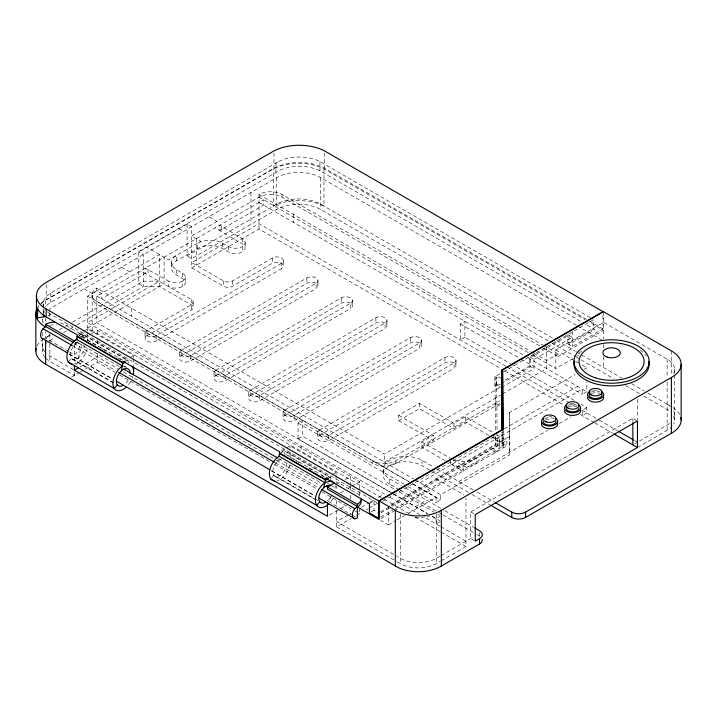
<?xml version="1.0" encoding="UTF-8"?>
<svg xmlns="http://www.w3.org/2000/svg" width="717" height="717" viewBox="0 0 717 717"><rect width="100%" height="100%" fill="white"/><g stroke="black" fill="none" stroke-linecap="round" stroke-linejoin="round"><path stroke-width="0.54" stroke-dasharray="3.58 2.69" d="M441.098 560.864L465.987 546.515L465.987 498.252M128.28 363.196L127.859 358.796L125.099 360.391M330.734 480.085L330.313 475.685L326.638 477.809M45.798 358.24A25.453 14.698 0 0 0 49.849 361.287L74.371 375.466L75.115 372.24M76.853 364.702L81.586 344.241M83.073 337.779L83.575 335.619L64.019 324.326A13.014 7.511 0 0 0 58.185 322.381M75.85 342.305L75.357 344.268L117.74 368.628M277.811 461.156L278.304 459.194M68.276 361.986L71.27 358.267L114.406 383.174M271.931 477.388L273.724 475.156L318.778 501.165M639.367 441.107L667.142 425.038A25.445 14.69 0 0 0 670.494 422.654M637.458 447.525L667.142 430.352A25.445 14.69 0 0 0 671.193 427.314M44.051 307.566A26.027 15.03 0 0 1 50.79 293.047L278.555 161.549M40.896 303.56A31.996 18.472 0 0 1 46.184 299.688L273.948 168.19A37.687 21.761 0 0 1 324.568 168.19L588.397 320.517M41.075 303.587A31.996 18.472 0 0 1 45.61 300.423L273.374 168.925A37.687 21.761 0 0 1 323.994 168.925L585.144 319.701M46.65 305.46A26.027 15.03 0 0 1 50.79 302.35L275.928 172.358A31.189 18.006 0 0 1 319.961 170.852L581.164 321.655M146.931 330.403A6.507 3.755 0 0 0 146.931 335.717L191.26 310.129A6.507 3.755 0 0 0 191.26 304.815L159.497 286.477L143.409 286.477L138.802 283.815L138.802 251.936L187.092 224.054L191.699 226.706L191.699 267.88L223.462 286.217A6.507 3.755 0 0 0 232.667 286.217L272.352 263.3A6.507 3.755 0 0 1 281.557 263.3L281.557 268.615L156.136 341.032A6.507 3.755 0 0 1 146.931 341.032A6.507 3.755 0 0 1 146.931 335.717L146.931 330.403L191.26 304.815A6.507 3.755 0 0 0 191.26 299.5L140.64 270.793M576.378 325.285L320.696 177.646A31.136 17.979 0 0 0 276.663 177.646L49.849 308.624L49.849 311.949M48.03 315.892L50.79 314.306L378.63 503.576M381.426 497.679L87.599 327.983L87.599 296.103L159.497 254.598L159.497 286.477M539.677 345.917L282.005 197.148A16.267 9.393 0 0 0 258.998 197.148L191.699 236.001L200.903 241.315L168.692 259.913L146.842 247.293M87.599 296.103L408.95 481.716M392.199 493.215L96.804 322.668L96.804 296.103L263.596 199.801L263.596 205.116L219.76 230.426L215.154 227.773M499.668 387.61L384.384 454.166L96.804 288.135L96.804 290.788L101.402 293.45L101.402 298.765L145.237 273.455L145.237 268.14L168.692 281.163L168.692 286.477A9.76 5.637 0 0 0 182.503 286.477A9.76 5.637 0 0 0 182.503 278.501L176.749 275.185A17.898 10.334 0 0 1 176.749 260.576L197.453 248.62A17.898 10.334 0 0 1 222.763 248.62L228.517 251.936A9.76 5.637 0 0 0 242.319 251.936L242.319 246.63A9.76 5.637 0 0 0 242.319 238.653L219.76 225.111L220.056 230.847L242.319 243.968A9.76 5.637 0 0 1 242.319 251.936M50.414 334.839L45.61 337.617A31.996 18.472 0 0 0 43.414 338.962M59.063 329.847L64.315 326.835M65.283 326.28L69.137 324.048M72.507 322.085L143.409 281.163L159.497 281.163L87.599 322.668L384.33 494.049L376.739 498.432M187.092 224.054L187.092 255.924L276.663 204.211A31.136 17.979 0 0 1 320.696 204.211L553.228 338.46M49.849 340.503L54.671 337.716M63.347 332.706L69.137 329.363M70.105 328.807L75.894 325.464M76.853 324.909L143.409 286.477L143.409 254.598L138.802 251.936M548.111 340.844L320.696 209.525A31.136 17.979 0 0 0 276.663 209.525L191.699 258.586L187.092 255.924M87.599 327.983L164.094 283.815L164.094 257.251M191.699 267.88L258.998 229.028L501.129 368.816M78.162 334.355L81.846 332.231L82.267 336.632M83.764 331.129L87.599 328.915L133.613 355.48L133.613 357.604M79.085 335.153L81.846 333.557L127.859 360.131L126.022 361.189M79.067 335.655L81.792 334.077L127.805 360.642M80.815 337.214L83.575 335.619L83.575 338.281M92.197 330.636L92.197 298.765M74.371 343.586L78.207 341.373M83.952 338.057L90.934 334.023M91.624 333.629L97.378 330.304L359.647 481.734L359.647 490.589M80.125 366.835L97.378 356.869M505.79 366.199L258.998 223.713L191.699 262.565L223.462 280.903A6.507 3.755 0 0 0 232.667 280.903L272.352 257.995A6.507 3.755 0 0 1 281.557 257.995A6.507 3.755 0 0 1 281.557 263.3A6.507 3.755 0 0 1 281.557 268.615M71.61 377.061L79.166 372.706M80.125 372.15L97.378 362.184L114.792 372.24M146.931 335.717A6.507 3.755 0 0 0 156.136 335.717L281.557 263.3M129.777 357.693L133.613 355.48M181.446 350.326L306.867 277.918A6.507 3.755 0 0 1 316.063 277.918A6.507 3.755 0 0 1 316.063 283.233L316.063 288.539L190.641 360.956A6.507 3.755 0 0 1 181.446 360.956A6.507 3.755 0 0 1 181.446 355.641L181.446 350.326A6.507 3.755 0 0 0 181.446 355.641A6.507 3.755 0 0 0 190.641 355.641L316.063 283.233A6.507 3.755 0 0 1 316.063 288.539M181.446 355.641L306.867 283.233A6.507 3.755 0 0 1 316.063 283.233M215.951 370.25L341.373 297.842A6.507 3.755 0 0 1 350.577 297.842A6.507 3.755 0 0 1 350.577 303.157L350.577 308.462L225.156 380.879A6.507 3.755 0 0 1 215.951 380.879A6.507 3.755 0 0 1 215.951 375.565L215.951 370.25A6.507 3.755 0 0 0 215.951 375.565A6.507 3.755 0 0 0 225.156 375.565L350.577 303.157A6.507 3.755 0 0 1 350.577 308.462M215.951 375.565L341.373 303.157A6.507 3.755 0 0 1 350.577 303.157M250.466 390.173L375.887 317.765A6.507 3.755 0 0 1 385.083 317.765A6.507 3.755 0 0 1 385.083 323.08L385.083 328.386L259.662 400.803A6.507 3.755 0 0 1 250.466 400.803A6.507 3.755 0 0 1 250.466 395.488L250.466 390.173A6.507 3.755 0 0 0 250.466 395.488A6.507 3.755 0 0 0 259.662 395.488L385.083 323.08A6.507 3.755 0 0 1 385.083 328.386M250.466 395.488L375.887 323.08A6.507 3.755 0 0 1 385.083 323.08M284.972 410.097L410.393 337.689A6.507 3.755 0 0 1 419.597 337.689A6.507 3.755 0 0 1 419.597 343.004L419.597 348.31L294.176 420.727A6.507 3.755 0 0 1 284.972 420.727A6.507 3.755 0 0 1 284.972 415.412L284.972 410.097A6.507 3.755 0 0 0 284.972 415.412A6.507 3.755 0 0 0 294.176 415.412L419.597 343.004A6.507 3.755 0 0 1 419.597 348.31M284.972 415.412L410.393 343.004A6.507 3.755 0 0 1 419.597 343.004M464.903 337.277L460.305 339.939L460.305 323.994L464.903 321.341L464.903 337.277L510.387 363.537M389.743 491.88L298.039 438.929L298.039 422.994L302.708 420.296L302.708 436.241L395.381 489.738M298.039 438.929L302.708 436.241M281.539 450.715L284.299 449.12L284.882 454.372M286.217 448.017L290.053 445.804L336.067 472.369L336.067 474.493M319.486 430.021L444.907 357.613A6.507 3.755 0 0 1 454.103 357.613A6.507 3.755 0 0 1 454.103 362.927L454.103 368.242L328.682 440.65A6.507 3.755 0 0 1 319.486 440.65A6.507 3.755 0 0 1 319.486 435.336L319.486 430.021A6.507 3.755 0 0 0 319.486 435.336A6.507 3.755 0 0 0 328.682 435.336L454.103 362.927A6.507 3.755 0 0 1 454.103 368.242M281.539 452.042L284.299 450.446L330.313 477.011L328.476 478.078M279.702 453.592L284.255 450.966L330.268 477.531M319.486 435.336L444.907 362.927A6.507 3.755 0 0 1 454.103 362.927M398.76 415.313L433.274 435.237L433.274 440.552L398.76 420.628L398.76 415.313L419.463 403.366L453.978 423.29L465.476 416.649L493.986 433.104M398.76 420.628L419.463 408.672L453.978 428.596L465.476 421.954L491.136 436.77M499.776 373.862L494.999 376.622L494.999 385.916L500.547 387.234M503.603 371.657L567.864 334.552L572.471 337.214L534.004 359.414L529.406 356.761L529.406 366.055L503.603 380.951M568.823 333.997L593.739 319.612L593.739 328.915L567.864 343.855L567.864 334.552M332.231 474.582L336.067 472.369M572.964 358.581L555.783 368.493L555.783 349.896L603.499 322.345L667.142 359.109A25.445 14.69 0 0 1 673.729 373.297M494.999 385.916L499.776 383.165M500.511 384.07L496.63 386.311L496.63 377.008L497.087 433.453M501.479 383.505L530.553 366.719L530.553 357.425L569.02 335.215L569.02 344.518L594.895 329.578L585.036 323.887M543.549 348.148L558.086 356.537L558.086 353.884L546.578 360.526L532.032 352.128M501.524 387.467L534.004 368.717L534.004 354.44M567.864 343.855L572.471 346.508L602.943 328.915L602.943 313.804M336.64 484.387L341.247 481.734M344.922 479.601L350.452 476.42L350.452 485.275M558.086 356.537L603.517 330.304L589.016 321.933M501.685 394.52L384.384 462.142L384.384 454.166M502.581 393.902L546.578 368.493L546.578 346.714M445.526 460.914L421.766 447.193L421.766 441.878L433.274 435.237M340.476 492.803L344.312 490.589M348.148 488.376L351.025 486.709M351.984 486.162L359.647 481.734M499.821 403.465L395.883 463.469A16.267 9.393 0 0 1 372.876 463.469L372.876 460.807A16.267 9.393 0 0 0 395.883 460.807L499.821 400.803M576.782 356.376L578.691 355.273M421.766 447.193L433.274 440.552M500.063 404.747L495.214 407.552L495.214 398.258M329.354 515.156L339.903 509.07M340.862 508.514L345.657 505.754M415.439 480.067L440.749 494.685L509.679 454.883L509.446 412.517L575.231 374.534M583.934 369.506L586.838 367.83L586.838 371.092M348.148 514.94L336.64 521.582L396.465 556.087M349.107 514.385L351.025 513.273M361.547 507.197L369.147 502.814M370.089 502.267L375.789 498.978M369.425 503.576L374.032 500.923L374.032 510.217L378.63 512.879M504.266 428.793L577.633 386.427M336.64 510.513L336.64 526.896L351.025 518.588M356.77 515.272L362.497 511.965M366.297 509.769L368.197 508.676M369.147 508.129L377.689 503.2M382.493 501.344L495.572 436.061L495.572 445.365L391.195 505.628M420.045 482.729L582.24 389.08L582.24 394.395L586.838 391.742L586.838 381.955M371.272 511.813L374.032 510.217M509.446 412.517L509.679 436.286L388.435 506.292L388.435 524.889L380.763 520.461M380.566 511.759L390.227 506.184M380.745 512.987L391.33 506.874M392.298 506.319L497.204 445.75L497.096 434.565M453.036 459.938L463.182 465.79L506.892 440.552L506.892 445.866L394.7 510.638M380.557 517.074L394.063 509.285M395.031 508.72L502.097 446.906L502.097 431.795M381.139 518.472L393.732 511.203M415.439 506.632L426.633 500.179M458.835 481.582L547.698 430.281M559.287 423.586L570.875 416.9M586.838 407.677L582.24 410.339L582.24 415.645L586.838 412.992L586.838 407.677L581.03 404.325M388.435 524.889L396.053 520.488M397.012 519.933L404.63 515.532M408.448 513.327L436.079 497.374L436.079 502.689L440.749 499.991L440.749 494.685M432.226 516.401L436.079 518.624L439.817 516.473M439.817 521.788L436.079 523.939L424.581 517.298M474.34 540.636L470.657 538.512L470.657 511.947L632.851 418.307L636.535 420.431M440.139 556.105L436.312 558.319A25.445 14.69 0 0 1 400.328 558.319L397.433 556.643M441.098 555.558L470.657 538.512M634.697 443.805L636.535 442.748M397.433 561.958L400.328 563.625A25.445 14.69 0 0 0 436.312 563.625L440.139 561.42M75.679 342.502L76.898 342.376A7.161 4.132 -60 0 1 79.255 347.593A7.161 4.132 -60 0 1 74.371 354.745L69.576 351.984M501.524 378.173L494.999 376.622L495.447 432.019M275.928 172.358L275.928 163.064A31.189 18.006 0 0 1 319.961 161.549L591.803 318.5M589.365 321.073L602.943 328.915M577.355 325.85L601.563 339.822M556.822 340.566L575.473 351.303M576.181 351.742L621.944 378.137M631.641 383.729L644.242 391.007M647.792 393.095L670.422 406.127M551.982 343.084L575.213 356.492M576.181 357.048L580.053 359.289M581.021 359.844L613.922 378.845M625.529 385.549L640.048 393.938M643.92 396.169L667.142 409.577A25.445 14.69 0 0 1 670.494 411.97M555.783 349.896L574.604 360.768M575.545 361.314L578.368 362.936M582.132 365.114L586.838 367.83M258.998 229.028L258.998 194.495A16.267 9.393 0 0 1 282.005 194.495L542.581 344.94M543.549 345.495L558.086 353.884M258.998 194.495L531.064 351.572M258.998 197.148L528.626 352.818M532.507 355.058L555.783 368.493M258.998 202.463L523.311 355.058M527.811 357.658L586.838 391.742M460.305 323.994L520.3 358.634M521.268 359.199L582.24 394.395M529.406 366.055L534.004 368.717M511.355 364.102L574.263 400.418M506.758 366.754L576.432 406.987M581.989 410.196L598.301 419.606M599.251 420.162L617.4 430.639M634.59 440.561L637.458 442.219M504.849 370.967L564.082 405.168M580.349 414.56L593.9 422.385M594.653 422.815L612.291 432.996M208.961 216.74L217.009 221.392M197.453 248.62L197.453 243.305A17.898 10.334 0 0 1 222.763 243.305L228.517 246.63A9.76 5.637 0 0 0 242.319 246.63M179.053 228.696L183.66 231.358M496.756 434.699L506.892 440.552M492.086 437.316L506.892 445.866M176.749 260.576L176.749 255.261A17.898 10.334 0 0 0 176.749 269.87L182.503 273.195A9.76 5.637 0 0 1 182.503 281.163L182.503 286.477M121.549 267.226L129.589 271.86M421.766 441.878L450.276 458.342M450.276 459.4L450.276 463.657L463.182 471.105L463.182 465.79M399.468 489.81L389.824 484.235L389.824 478.92A22.774 13.148 0 0 1 389.824 460.332A22.774 13.148 0 0 1 422.026 460.332L433.651 467.036M437.531 469.276L473.274 489.908M477.119 492.131L494.434 502.133M389.824 484.235A22.774 13.148 0 0 1 389.824 465.638A22.774 13.148 0 0 1 422.026 465.638L431.679 471.212M432.638 471.768L468.335 492.382M472.198 494.605L489.568 504.634M436.079 478.777L464.06 494.936M84.167 288.808L92.197 293.45M96.804 296.103L413.557 478.983M470.657 511.947L474.34 514.071M408.896 481.6L96.804 301.418A16.267 9.393 0 0 1 96.804 288.135M412.75 483.832L440.749 499.991M412.831 483.948L436.079 497.374M372.876 463.469L96.804 304.071A16.267 9.393 0 0 1 96.804 290.788M298.039 422.994L404.227 484.298M408.09 486.529L436.079 502.689M389.824 478.92L401.448 485.633M405.32 487.874L443.948 510.172M444.907 510.728L473.776 527.389M400.436 490.365L438.06 512.09M439.028 512.646L441.914 514.313M442.882 514.869L475.685 533.815M476.653 534.371L479.548 536.038A10.02 5.781 0 0 1 480.363 536.603M399.244 491.97L433.991 512.037M437.854 514.259L439.781 515.38M393.167 493.771L427.628 513.668M432.315 516.374L439.808 520.703M393.606 494.103L427.395 513.614M390.084 497.365L419.795 514.528M439.942 526.17L436.079 523.939L436.079 518.624M440.91 526.726L465.987 541.21M384.33 499.364L409.308 513.784M415.071 517.109L440.05 531.539M441.009 532.095L465.987 546.515M122.912 360.284L84.561 338.146A14.645 8.452 -60 0 0 82.419 337.492M287.983 455.591L326.325 477.728M87.214 340.252L98.722 346.894M99.672 347.449L102.549 349.107M103.508 349.663L109.262 352.988M117.893 357.962L121.729 360.176M290.627 457.697L300.217 463.227M308.848 468.21L314.593 471.535M321.306 475.407L325.142 477.621M78.915 335.592L81.711 337.205M124.023 365.885L126.9 367.543M327.445 483.321L330.313 484.988M331.272 485.534L336.067 488.304L336.067 486.18M123.342 366.172L125.26 367.283M77.947 342.708L119.64 366.772M278.662 458.584L321.324 483.213M123.503 371.962L276.421 460.242M276.753 460.439L319.423 485.068M72.121 345.469L115.688 370.617M275.436 462.85L318.034 487.443M119.631 375.036L270.614 462.205M274.486 464.437L317.066 489.021M321.906 491.817L350.936 508.577M354.807 510.818L357.711 512.494M68.617 351.429L45.61 338.146L45.61 331.451M328.404 501.416L351.563 514.779M352.522 515.344L355.417 517.011M69.217 353.911L111.816 378.504M271.564 470.737L314.154 495.33M69.137 354.153L111.735 378.746M271.483 470.97L315.05 496.119M72.363 359.28L114.541 383.631M274.826 476.169L317.004 500.52M336.64 526.896L396.465 561.402M47.474 311.814L50.79 314.306M502.993 431.517L503.155 448.026L503.155 429.429M501.963 432.548L502.097 446.906M495.492 436.465L495.572 445.365M674.598 369.488L674.598 373.898M674.598 375L674.598 419.965M671.39 350.891L671.39 375.439M667.142 359.109L667.142 377.832M667.142 382.08L667.142 430.352M637.458 399.252L637.458 420.189M632.851 418.307L632.851 421.623M603.517 311.707L603.517 339.06M603.517 344.527L603.517 348.901M603.517 356.564L603.517 367.498M572.471 331.236L572.471 346.508M509.679 436.286L509.679 454.883M499.337 440.552L499.337 445.866M493.986 434.17L493.986 438.419A18.248 10.54 0 0 1 493.986 453.314L493.986 448.008A18.248 10.54 0 0 0 496.89 435.282M479.548 532.848L479.548 536.038M465.476 416.649L465.476 421.954M456.012 360.266L456.012 365.58M453.978 423.29L453.978 428.596M444.907 357.613L444.907 362.927M436.312 514.25L436.312 563.625M422.026 460.332L422.026 465.638M421.506 340.342L421.506 345.657M419.463 403.366L419.463 408.672M410.393 337.689L410.393 343.004M400.328 514.25L400.328 563.625M395.883 460.807L395.883 463.469M386.992 320.418L386.992 325.733M383.147 469.626L383.147 474.941M375.887 317.765L375.887 323.08M359.647 491.692L359.647 496.119M359.647 508.299L359.647 513.605M352.486 300.495L352.486 305.809M350.452 486.377L350.452 490.804M350.452 495.232L350.452 499.659M341.373 297.842L341.373 303.157M336.64 483.5L336.64 481.734L357.353 493.681A13.014 7.511 0 0 1 360.167 496.119M336.64 500.547L336.64 506.085M336.067 475.55L336.067 480.865M328.682 435.336L328.682 440.65M324.568 153.079L324.568 168.19M323.994 168.925L323.994 206.111A37.687 21.761 0 0 0 307.835 201.127L298.684 200.482L289.525 201.127A37.687 21.761 0 0 0 273.374 206.111L273.374 168.925M320.696 177.646L320.696 209.525M319.961 161.549L319.961 170.852M317.972 280.571L317.972 285.886M317.577 432.683L317.577 437.988M306.867 277.918L306.867 283.233M301.077 445.965L301.077 451.28M294.176 415.412L294.176 420.727M293.504 214.419L293.504 222.387M290.053 445.804L290.053 447.928M290.053 452.176L290.053 457.491M283.466 260.647L283.466 265.962M283.063 412.759L283.063 418.065M282.005 194.495L282.005 197.148M276.663 177.646L276.663 209.525M273.948 153.079L273.948 168.19M272.352 257.995L272.352 263.3M259.662 395.488L259.662 400.803M250.941 192.497L250.941 224.376M248.557 392.835L248.557 398.141M245.178 242.642L245.178 247.957M242.319 238.653L242.319 243.968M232.667 280.903L232.667 286.217M228.517 246.63L228.517 251.936M225.156 375.565L225.156 380.879M223.462 280.903L223.462 286.217M222.763 243.305L222.763 248.62M221.607 226.706L221.607 232.012M214.042 372.912L214.042 378.217M196.306 238.653L196.306 265.218M193.16 302.153L193.16 307.468M191.26 299.5L191.26 310.129M190.641 355.641L190.641 360.956M185.362 277.174L185.362 282.489M182.503 273.195L182.503 278.501M179.537 352.979L179.537 358.294M176.749 269.87L176.749 275.185M171.506 262.565L171.506 267.88M156.136 335.717L156.136 341.032M147.989 269.207L147.989 274.521M145.031 333.055L145.031 338.37M133.613 358.661L133.613 366.1M131.31 308.059L131.31 316.027M97.378 330.304L97.378 335.843M97.378 340.27L97.378 345.8M97.378 353.553L97.378 362.184M92.036 294.777L92.036 297.43M87.599 328.915L87.599 331.039M87.599 332.096L87.599 340.602M74.371 344.698L74.371 363.555M74.371 375.466L74.371 370.16L49.849 355.973A25.453 14.698 0 0 1 46.497 353.58M50.79 293.047L50.79 302.35M49.849 313.051L49.849 317.479M49.849 333.835L49.849 342.69M49.849 343.802L49.849 361.287M46.184 284.577L46.184 299.688M45.61 300.423L45.61 306.984M45.61 317.927L45.61 322.3M44.051 309.627L44.051 313.759M43.163 303.676L43.163 307.808M43.163 308.839L43.163 312.97M42.393 322.336L42.393 319.02A25.453 14.698 0 0 0 43.262 322.82M42.393 332.303L42.393 336.73M42.393 337.832L42.393 350.9M672.878 407.57A31.996 18.472 0 0 1 680.012 415.08M579.022 353.329A37.58 21.698 0 0 1 583.091 350.021M640.057 350.021A37.58 21.698 0 0 1 644.117 353.329M644.906 354.153A37.58 21.698 0 0 1 646.295 355.874M545.503 419.956A8.138 4.696 0 0 1 551.678 419.481M568.509 406.664A8.138 4.696 0 0 1 576.647 406.664M591.516 393.382A8.138 4.696 0 0 1 599.654 393.382M36.988 346.015A31.996 18.472 0 0 1 42.742 339.446M36.988 308.821A31.996 18.472 0 0 1 38.395 306.491M182.503 281.163A9.76 5.637 0 0 1 168.692 281.163M331.828 495.402A7.161 4.132 -60 0 1 327.445 500.86M49.831 325.357A13.014 7.511 0 0 1 56.509 324.846M673.729 416.165A25.445 14.69 0 0 1 673.729 423.765M673.729 410.85A25.445 14.69 0 0 1 673.729 418.45M667.142 404.263A25.445 14.69 0 0 1 670.494 406.656M450.276 463.657A18.248 10.54 0 0 0 476.088 463.657L476.088 458.342A18.248 10.54 0 0 1 454.058 460.018M45.019 357.398A25.453 14.698 0 0 1 43.262 347.091M45.798 343.551A25.453 14.698 0 0 1 47.25 342.26M45.019 352.083A25.453 14.698 0 0 1 43.262 341.776M45.798 338.236A25.453 14.698 0 0 1 49.849 335.189M430.075 515.792A25.445 14.69 0 0 1 427.018 516.572M424.903 516.957A25.445 14.69 0 0 1 412.804 517.109M544.974 418.701A6.507 3.755 0 0 1 554.178 418.701M567.981 405.419A6.507 3.755 0 0 1 577.185 405.419M590.987 392.136A6.507 3.755 0 0 1 600.183 392.136M549.572 416.667A8.138 4.696 0 0 1 551.678 416.828M570.472 403.546A8.138 4.696 0 0 1 574.684 403.546M593.479 390.263A8.138 4.696 0 0 1 597.691 390.263M37.974 307.306A31.996 18.472 0 0 1 38.969 305.756M285.635 454.497A14.645 8.452 -60 0 1 288.18 455.967M289.704 465.037A14.645 8.452 -60 0 1 277.022 480.811M132.824 376.443A14.645 8.452 -60 0 1 132.224 378.2M130.575 381.623A14.645 8.452 -60 0 1 126.586 386.795M335.717 485.418A14.645 8.452 -60 0 1 335.915 490.473M333.038 498.512A14.645 8.452 -60 0 1 329.677 503.038M87.241 348.148A14.645 8.452 -60 0 1 74.568 363.922M43.387 314.933A26.027 15.03 0 0 1 44.051 309.081M286.603 463.729A9.76 5.637 -60 0 1 276.251 476.608A9.76 5.637 -60 0 1 276.251 462.806L277.918 461.049A9.76 5.637 -60 0 1 281.485 458.988M128.137 380.216A9.76 5.637 -60 0 1 125.045 384.061M83.916 344.922A9.76 5.637 -60 0 1 79.605 356.958A9.76 5.637 -60 0 1 70.992 357.81A9.76 5.637 -60 0 1 73.797 345.917L75.455 344.16A9.76 5.637 -60 0 1 77.248 342.86M330.6 497.096A9.76 5.637 -60 0 1 327.499 500.95"/><path stroke-width="1.08" d="M44.051 314.799L44.051 316.86L37.562 317.855L37.562 308.561A31.996 18.472 0 0 0 46.184 316.959L77.248 334.893L76.585 339.356L122.598 365.921L120.581 367.391A14.645 8.452 -60 0 0 113.259 386.266A14.645 8.452 -60 0 0 125.941 387.395M121.37 370.832L123.261 361.458L279.702 451.782L279.038 456.245L277.022 457.715A14.645 8.452 -60 0 0 269.44 472.082A14.645 8.452 -60 0 0 274.53 481.062M323.824 487.721L325.715 478.347L369.425 503.576L369.425 512.879L378.63 518.194L378.63 500.923L46.184 308.991A31.996 18.472 0 0 1 46.184 282.426L273.948 150.92A37.687 21.761 0 0 1 324.568 150.92L602.943 311.644L501.524 370.196L501.524 372.195M117.283 384.832L114.29 388.551L68.276 361.986M319.737 501.721L316.753 505.44L270.739 478.866M67.281 352.8L43.083 338.818A7.161 4.132 -60 0 1 43.083 328.7L45.61 326.459L73.412 342.502M361.162 498.996A13.014 7.511 0 0 1 357.353 504.311L357.353 518.122L354.816 518.803A7.161 4.132 -60 0 1 354.816 508.685L357.353 506.435L327.445 489.164L327.445 487.04L334.803 482.792M77.248 338.872L74.568 340.826A14.645 8.452 -60 0 0 66.977 355.193A14.645 8.452 -60 0 0 72.067 364.173M77.131 339.338L74.371 340.933L45.61 324.326L45.61 326.988A31.996 18.472 0 0 1 36.988 308.821M74.371 365.751L74.371 370.16L78.207 367.946M125.099 361.718L123.261 362.784L77.248 336.219M125.081 362.219L123.261 363.268L77.248 336.703M502.976 429.313L502.581 369.99L603.517 311.707L671.39 350.891A31.996 18.472 0 0 1 671.39 377.465L671.39 433.247L525.561 517.441A9.805 5.655 0 0 1 511.759 517.441L490.527 505.189M327.552 478.606L325.715 479.673L279.702 453.108M328.449 478.58L325.715 480.157L279.702 453.592M378.63 500.923L502.097 429.635L501.524 370.196M361.054 500.672A13.014 7.511 0 0 1 357.353 506.964L379.203 519.583L379.203 500.986L503.155 429.429L502.581 369.99M379.203 500.986L395.309 510.289A31.996 18.472 0 0 0 441.322 510.289L671.39 377.465M474.735 527.945L479.548 530.723A10.02 5.781 0 0 1 479.548 538.7L475.254 541.174L475.254 514.609L637.458 420.96L637.458 447.525L525.561 512.126A9.805 5.655 0 0 1 511.759 512.126L495.402 502.689M36.137 348.435A31.996 18.472 0 0 0 45.61 364.182L398.482 567.73A31.996 18.472 0 0 0 441.322 566.08L479.548 544.006A10.02 5.781 0 0 0 482.218 539.292M618.359 431.186L633.631 440.005M613.752 433.848L637.458 447.525M279.038 456.245L325.052 482.81M123.521 369.013L277.694 458.029M326.172 486.018L328.108 487.139M327.445 487.04L357.353 504.311M43.083 328.7L72.121 345.469M118.592 372.293L274.468 462.286M321.906 489.675L354.816 508.685M116.656 381.301L269.619 469.617M319.002 498.118L354.816 518.803M74.371 370.16L327.445 516.267L327.445 503.056M501.542 380.351L501.685 394.52M501.936 430.334L501.685 386.553M681.15 364.182L681.15 419.965M632.851 422.734L632.851 444.872M525.561 512.126L525.561 517.441M511.759 512.126L511.759 517.441M479.548 538.7L479.548 544.006M441.322 510.289L441.322 566.08M395.309 510.289L395.309 566.08M133.613 367.167L133.613 371.415M46.184 308.991L46.184 316.959M45.61 340.315L45.61 364.182M36.424 295.709L36.424 312.97M35.85 313.705L35.85 350.9M680.863 417.5A31.996 18.472 0 0 1 671.39 433.247M648.831 361.35A37.58 21.698 0 0 1 611.574 385.88A37.58 21.698 0 0 1 574.308 361.35M557.432 422.806A8.138 4.696 0 0 1 549.572 428.712A8.138 4.696 0 0 1 541.711 422.806M580.438 409.524A8.138 4.696 0 0 1 573.645 415.394A8.138 4.696 0 0 1 564.449 410.733M603.445 396.241A8.138 4.696 0 0 1 596.652 402.112A8.138 4.696 0 0 1 587.456 397.451M45.61 324.326A13.014 7.511 0 0 1 54.815 322.13M556.078 421.363A6.507 3.755 0 0 1 549.572 425.118A6.507 3.755 0 0 1 543.065 421.363M579.085 408.081A6.507 3.755 0 0 1 570.893 411.71A6.507 3.755 0 0 1 566.941 406.198M601.868 393.821A6.507 3.755 0 0 1 594.734 398.518A6.507 3.755 0 0 1 589.948 392.916M555.325 418.038A8.138 4.696 0 0 1 555.325 424.679A8.138 4.696 0 0 1 543.818 424.679A8.138 4.696 0 0 1 543.818 418.038M578.332 404.755A8.138 4.696 0 0 1 578.332 411.397A8.138 4.696 0 0 1 566.824 411.397A8.138 4.696 0 0 1 566.824 404.755M601.339 391.473A8.138 4.696 0 0 1 601.339 398.114A8.138 4.696 0 0 1 589.831 398.114A8.138 4.696 0 0 1 589.831 391.473M328.395 504.284A14.645 8.452 -60 0 1 315.713 503.146A14.645 8.452 -60 0 1 323.035 484.28L325.715 482.326L330.895 480.937A14.645 8.452 -60 0 1 333.038 481.6M132.224 366.244A14.645 8.452 -60 0 1 133.254 374.713M37.562 317.855A31.996 18.472 0 0 1 36.71 310.506M44.051 316.86A26.027 15.03 0 0 1 43.387 314.933M130.162 373.414A9.76 5.637 -60 0 0 121.469 370.725L119.811 372.482A9.76 5.637 -60 0 0 116.593 383.308A9.76 5.637 -60 0 0 123.261 385.361M325.715 502.25A9.76 5.637 -60 0 1 319.047 500.197A9.76 5.637 -60 0 1 322.265 489.37L323.932 487.614A9.76 5.637 -60 0 1 330.6 485.83M592.78 380.315A37.58 21.698 0 0 0 649.154 361.52A37.58 21.698 0 0 0 592.78 342.726A37.58 21.698 0 0 0 592.78 380.315M595.307 377.787A32.534 18.785 0 0 0 644.108 361.52A32.534 18.785 0 0 0 595.307 345.253A32.534 18.785 0 0 0 595.307 377.787M607.236 357.156A8.676 5.01 0 0 0 620.25 352.818A8.676 5.01 0 0 0 607.236 348.48A8.676 5.01 0 0 0 607.236 357.156M546.318 421.954A6.507 3.755 0 0 0 556.078 418.701A6.507 3.755 0 0 0 546.318 415.448A6.507 3.755 0 0 0 546.318 421.954M567.981 408.081A6.507 3.755 0 0 0 578.861 406.396A6.507 3.755 0 0 0 570.893 401.798A6.507 3.755 0 0 0 567.981 408.081M590.987 394.798A6.507 3.755 0 0 0 601.868 393.113A6.507 3.755 0 0 0 593.9 388.515A6.507 3.755 0 0 0 590.987 394.798"/></g></svg>
